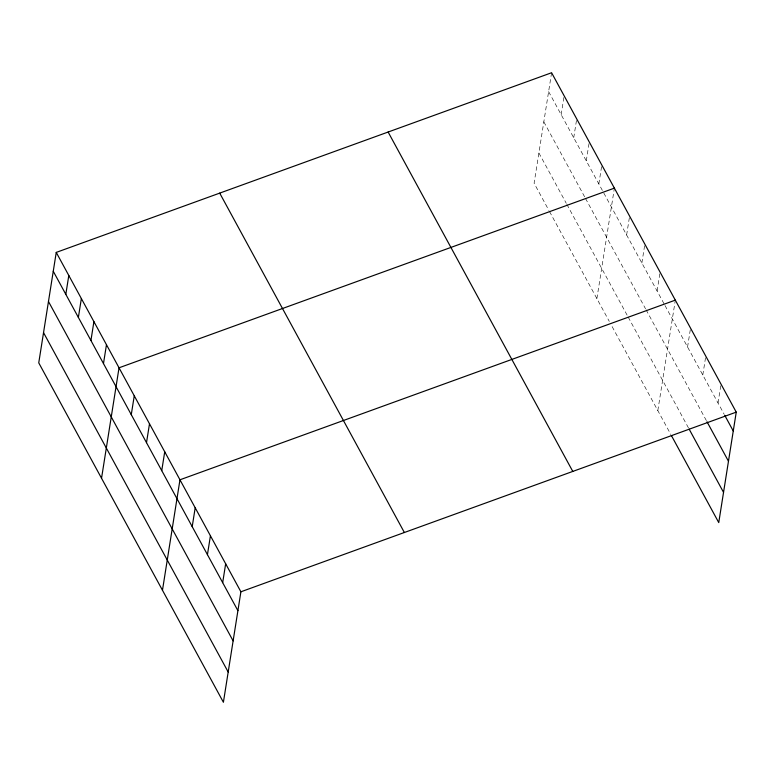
<?xml version="1.0" encoding="UTF-8"?>
<svg xmlns="http://www.w3.org/2000/svg" width="775" height="775" viewBox="0 0 775 775"><rect width="100%" height="100%" fill="white"/><g stroke="black" fill="none" stroke-linecap="round" stroke-linejoin="round"><path stroke-width="0.58" stroke-dasharray="3.88 2.91" d="M551.597 72.743L534.101 183.21L548.942 210.48M561.168 114.69L564.152 95.819M573.723 137.766L576.716 118.904M586.278 160.842L589.271 141.98M598.833 183.927L601.826 165.056M596.886 298.598L614.381 188.141M626.626 234.999L629.61 216.138M641.865 262.996L644.848 244.135M657.093 291.003L660.077 272.132M657.82 410.595L675.132 301.31M687.561 346.997L690.36 329.317M702.799 374.993L705.599 357.314M718.028 403L721.012 384.129M548.613 91.605L664.427 304.478M664.989 305.515L724.238 414.402M543.827 121.84L584.922 197.363M585.483 198.419L645.536 308.779M646.098 309.816L706.471 420.777M538.896 152.975L566.283 203.331M566.854 204.377L627.624 316.074M628.196 317.111L688.558 428.071M549.514 211.527L609.295 321.412M612.114 326.595L670.801 434.446"/><path stroke-width="1.16" d="M56.246 252.408L38.75 362.865L223.403 702.257L240.899 591.79L56.246 252.408L551.597 72.743L736.25 412.135L718.754 522.592L671.363 435.482M65.817 294.345L68.801 275.483M78.372 317.43L81.356 298.559M90.927 340.506L93.911 321.644M103.482 363.582L106.466 344.72M101.535 478.262L119.03 367.796L614.381 188.141M131.275 414.664L134.259 395.802M146.504 442.661L149.498 423.799M161.743 470.657L164.726 451.796M162.469 590.259L179.965 479.793L675.316 300.138M192.21 526.661L195.193 507.799M207.438 554.658L210.432 535.796M222.677 582.655L225.661 563.793M240.899 591.79L736.25 412.135M724.799 415.439L733.266 430.997M707.033 421.813L728.471 461.222M689.13 429.108L723.54 492.367M388.13 132.031L572.783 471.423M219.713 193.12L404.366 532.502M53.262 271.269L237.906 610.661M48.467 301.494L233.12 640.886M43.536 332.64L228.189 672.032"/></g></svg>
